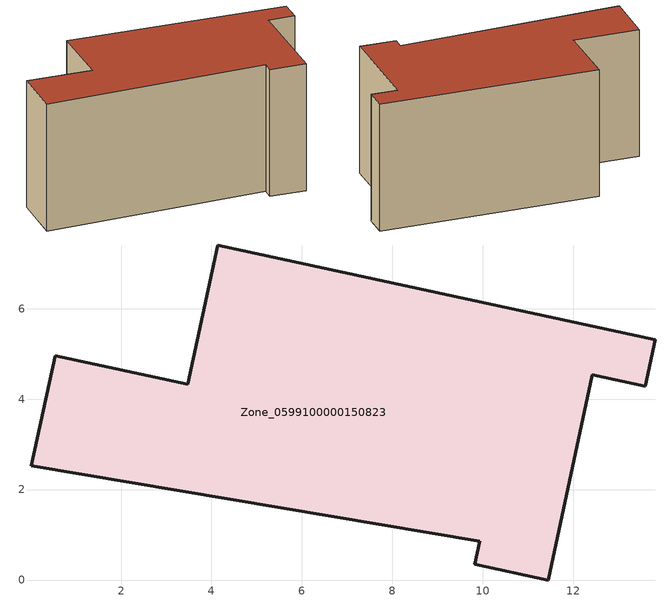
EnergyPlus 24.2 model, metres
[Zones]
Zone_0599100000150823
 floor ground (C_G): 13.6,4.29 12.43,4.54 11.45,0 9.83,0.35 9.94,0.86 0.01,2.52 0.55,4.96 3.48,4.33 4.14,7.41 13.82,5.32 z0
 wall outside (C_F): 3.48,4.33 0.55,4.96 0.01,2.52 9.94,0.86 9.83,0.35 11.45,0 12.43,4.54 13.6,4.29 13.82,5.32 4.14,7.41 3.48,4.33 z0:5.93
 roof outside (C_R): 0.01,2.52 9.94,0.86 9.83,0.35 11.45,0 12.43,4.54 13.6,4.29 13.82,5.32 4.14,7.41 3.48,4.33 0.55,4.96 z5.93
[BUILDING]
Pand.0599100000150823: North Axis=0; Terrain=City; Loads Convergence Tolerance Value=0.04; Temperature Convergence Tolerance Value=0.4; Solar Distribution=FullExterior; Maximum Number of Warmup Days=25; Minimum Number of Warmup Days=1
[Site:Location]
Rotterdam.The.Hague.AP_ZH_NLD Design_Conditions: Latitude=51.96; Longitude=4.45; Time Zone=1; Elevation=-4.5
[SITE:GROUNDTEMPERATURE:BUILDINGSURFACE]
18, 18, 18, 18, 18, 18, 18, 18, 18, 18, 18, 18
[MATERIAL] Thermal Absorptance=0.9; Solar Absorptance=0.7; Visible Absorptance=0.7
Name | Roughness | Thickness | Conductivity | Density | Specific Heat
G.TC.1975-1991 | MediumSmooth | 0.15 | 0.288461 | 540 | 1210
F.TC.1975-1991 | Rough | 0.3 | 0.230769 | 1920 | 840
R.TC.1975-1991 | MediumRough | 0.2 | 0.153846 | 1500 | 1000
[CONSTRUCTION]
C_G: G.TC.1975-1991
C_F: F.TC.1975-1991
C_R: R.TC.1975-1991
[ZONE]
Zone_0599100000150823: Type=1; Multiplier=1; Ceiling Height=Autocalculate; Volume=Autocalculate; Floor Area=autocalculate; Part of Total Floor Area=Yes
[ZONEINFILTRATION:DESIGNFLOWRATE]
Infil_Zone_0599100000150823: Zone or ZoneList or Space or SpaceList=Zone_0599100000150823; Schedule=AlwaysOn; Design Flow Rate Calculation Method=Flow/Area; Flow Rate per Floor Area=0.003; Constant Term Coefficient=1; Temperature Term Coefficient=0; Velocity Term Coefficient=0; Velocity Squared Term Coefficient=0
[HVACTEMPLATE:ZONE:IDEALLOADSAIRSYSTEM]
Zone_0599100000150823: Maximum Heating Supply Air Temperature=50; Minimum Cooling Supply Air Temperature=13; Maximum Heating Supply Air Humidity Ratio=0.0156; Minimum Cooling Supply Air Humidity Ratio=0.0077; Heating Limit=NoLimit; Cooling Limit=NoLimit; Dehumidification Control Type=ConstantSensibleHeatRatio; Cooling Sensible Heat Ratio=0.7; Dehumidification Setpoint=60; Humidification Control Type=None; Humidification Setpoint=30; Outdoor Air Method=None; Outdoor Air Flow Rate per Person=0.00944; Outdoor Air Flow Rate per Zone Floor Area=0; Outdoor Air Flow Rate per Zone=0; Demand Controlled Ventilation Type=None; Outdoor Air Economizer Type=NoEconomizer; Heat Recovery Type=None; Sensible Heat Recovery Effectiveness=0.7; Latent Heat Recovery Effectiveness=0.65
[ZONECONTROL:THERMOSTAT]
ThermostatControl_Zone_0599100000150823: Zone or ZoneList=Zone_0599100000150823; Control Type Schedule=DualSetpointControlType; Control 1=Thermostat_Zone_0599100000150823; Temperature Difference Between Cutout And Setpoint=0
[THERMOSTATSETPOINT:DUALSETPOINT]
Thermostat_Zone_0599100000150823: Heating Setpoint Temperature Schedule=HeatingSetpoint_Zone_0599100000150823; Cooling Setpoint Temperature Schedule=CoolingSetpoint_Zone_0599100000150823
[SCHEDULE:COMPACT]
HeatingSetpoint_Zone_0599100000150823: Through: 12/31, For: AllDays, Until: 24:00, 21
CoolingSetpoint_Zone_0599100000150823: Through: 12/31, For: AllDays, Until: 24:00, 24
DualSetpointControlType: Through: 12/31, For: AllDays, Until: 24:00, 4
AlwaysOn: Through: 12/31, For: AllDays, Until: 24:00, 1
